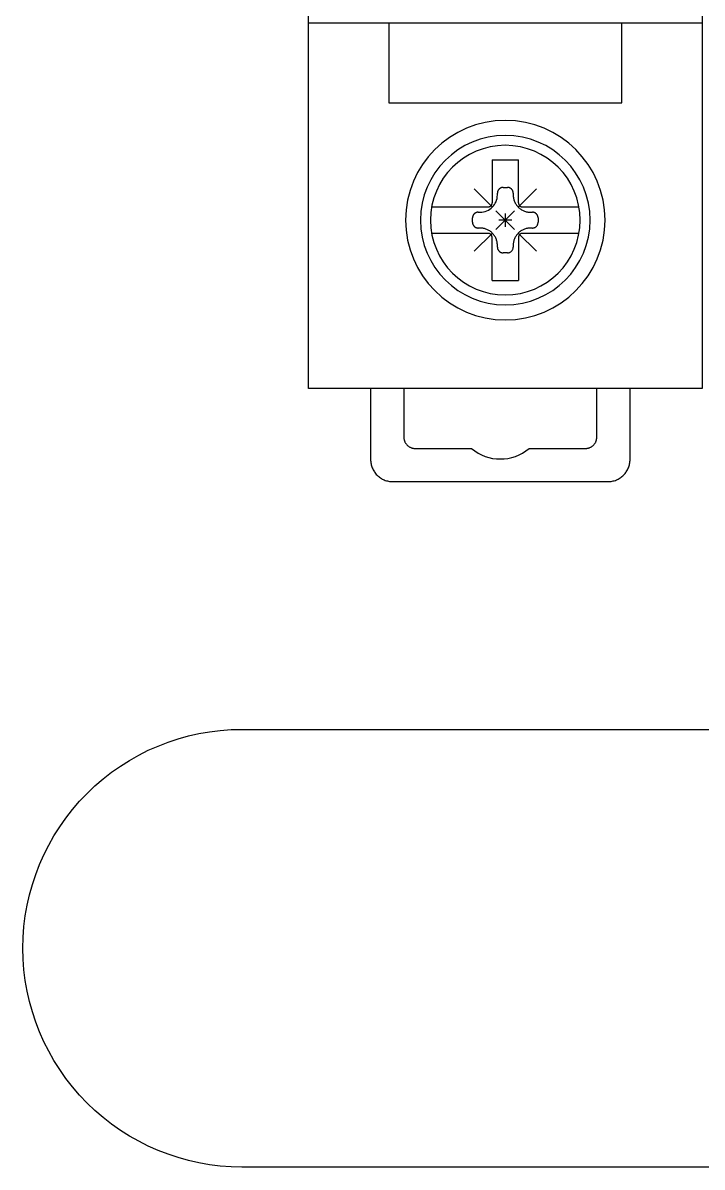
# Model space of a CAD drawing. Header units: millimetres. Extents: x 173893 to 258446, y -176540 to -123824.
# Drawn here: x 192770 to 192801, y -172873.9 to -172821.6 of the extents above; entities that cross this region are included whole.
import ezdxf

# ---------------------------------------------------------------- set-up
doc = ezdxf.new("R2010")
doc.units = ezdxf.units.MM
doc.header["$LTSCALE"] = 3

msp = doc.modelspace()

# ---------------------------------------------------------------- linework, layer by layer
for p, q in [((192783.023, -172838.335), (192783.023, -172758.854)), ((192800.995, -172758.854), (192800.995, -172838.335)), ((192783.023, -172821.629), (192800.995, -172821.629)), ((192786.693, -172821.629), (192786.693, -172825.274)), ((192797.324, -172825.274), (192797.324, -172821.629)), ((192786.693, -172825.274), (192797.324, -172825.274)), ((192791.09, -172826.176), (192790.654, -172826.289)), ((192791.543, -172826.107), (192791.09, -172826.176)), ((192792.009, -172826.084), (192791.543, -172826.107)), ((192792.474, -172826.107), (192792.009, -172826.084)), ((192792.009, -172826.084), (192792.009, -172826.084)), ((192792.927, -172826.176), (192792.474, -172826.107)), ((192793.363, -172826.289), (192792.927, -172826.176)), ((192789.837, -172826.634), (192789.461, -172826.862)), ((192790.235, -172826.442), (192789.837, -172826.634)), ((192790.654, -172826.289), (192790.235, -172826.442)), ((192792.009, -172826.767), (192791.613, -172826.787)), ((192792.404, -172826.787), (192792.009, -172826.767)), ((192792.009, -172826.767), (192792.009, -172826.767)), ((192793.782, -172826.442), (192793.363, -172826.289)), ((192794.18, -172826.634), (192793.782, -172826.442)), ((192794.556, -172826.862), (192794.18, -172826.634)), ((192789.11, -172827.124), (192788.787, -172827.418)), ((192789.461, -172826.862), (192789.11, -172827.124)), ((192790.162, -172827.235), (192789.843, -172827.429)), ((192790.501, -172827.072), (192790.162, -172827.235)), ((192790.857, -172826.941), (192790.501, -172827.072)), ((192791.228, -172826.846), (192790.857, -172826.941)), ((192791.32, -172827.292), (192790.992, -172827.377)), ((192791.613, -172826.787), (192791.228, -172826.846)), ((192791.659, -172827.241), (192791.32, -172827.292)), ((192792.009, -172827.223), (192791.659, -172827.241)), ((192792.358, -172827.241), (192792.009, -172827.223)), ((192792.009, -172827.223), (192792.009, -172827.223)), ((192792.697, -172827.292), (192792.358, -172827.241)), ((192792.789, -172826.846), (192792.404, -172826.787)), ((192793.025, -172827.377), (192792.697, -172827.292)), ((192793.16, -172826.941), (192792.789, -172826.846)), ((192793.516, -172827.072), (192793.16, -172826.941)), ((192793.854, -172827.235), (192793.516, -172827.072)), ((192794.174, -172827.429), (192793.854, -172827.235)), ((192794.907, -172827.124), (192794.556, -172826.862)), ((192795.23, -172827.418), (192794.907, -172827.124)), ((192788.493, -172827.742), (192788.23, -172828.093)), ((192788.787, -172827.418), (192788.493, -172827.742)), ((192789.545, -172827.652), (192789.27, -172827.902)), ((192789.843, -172827.429), (192789.545, -172827.652)), ((192790.098, -172827.807), (192789.835, -172828.003)), ((192790.38, -172827.635), (192790.098, -172827.807)), ((192790.678, -172827.492), (192790.38, -172827.635)), ((192790.992, -172827.377), (192790.678, -172827.492)), ((192793.339, -172827.492), (192793.025, -172827.377)), ((192793.637, -172827.635), (192793.339, -172827.492)), ((192793.919, -172827.807), (192793.637, -172827.635)), ((192794.182, -172828.003), (192793.919, -172827.807)), ((192794.472, -172827.652), (192794.174, -172827.429)), ((192794.747, -172827.902), (192794.472, -172827.652)), ((192795.524, -172827.742), (192795.23, -172827.418)), ((192795.787, -172828.093), (192795.524, -172827.742)), ((192788.23, -172828.093), (192788.002, -172828.468)), ((192789.02, -172828.177), (192788.797, -172828.475)), ((192789.27, -172827.902), (192789.02, -172828.177)), ((192789.592, -172828.224), (192789.372, -172828.466)), ((192789.835, -172828.003), (192789.592, -172828.224)), ((192791.405, -172827.882), (192791.405, -172829.854)), ((192791.405, -172827.882), (192792.612, -172827.882)), ((192792.612, -172829.854), (192792.612, -172827.882)), ((192794.425, -172828.224), (192794.182, -172828.003)), ((192794.645, -172828.466), (192794.425, -172828.224)), ((192794.997, -172828.177), (192794.747, -172827.902)), ((192795.22, -172828.475), (192794.997, -172828.177)), ((192796.015, -172828.468), (192795.787, -172828.093)), ((192788.002, -172828.468), (192787.81, -172828.867)), ((192788.603, -172828.794), (192788.44, -172829.133)), ((192788.797, -172828.475), (192788.603, -172828.794)), ((192789.175, -172828.729), (192789.004, -172829.011)), ((192789.372, -172828.466), (192789.175, -172828.729)), ((192794.842, -172828.729), (192794.645, -172828.466)), ((192795.013, -172829.011), (192794.842, -172828.729)), ((192795.414, -172828.794), (192795.22, -172828.475)), ((192795.577, -172829.133), (192795.414, -172828.794)), ((192796.207, -172828.867), (192796.015, -172828.468)), ((192787.657, -172829.285), (192787.545, -172829.722)), ((192787.81, -172828.867), (192787.657, -172829.285)), ((192788.44, -172829.133), (192788.31, -172829.488)), ((192788.86, -172829.31), (192788.745, -172829.624)), ((192789.004, -172829.011), (192788.86, -172829.31)), ((192790.586, -172829.218), (192791.405, -172830.037)), ((192791.648, -172829.38), (192791.647, -172829.393)), ((192791.649, -172829.367), (192791.648, -172829.38)), ((192791.652, -172829.355), (192791.649, -172829.367)), ((192791.654, -172829.342), (192791.652, -172829.355)), ((192791.658, -172829.33), (192791.654, -172829.342)), ((192791.662, -172829.317), (192791.658, -172829.33)), ((192791.667, -172829.306), (192791.662, -172829.317)), ((192791.672, -172829.294), (192791.667, -172829.306)), ((192791.677, -172829.282), (192791.672, -172829.294)), ((192791.684, -172829.271), (192791.677, -172829.282)), ((192791.691, -172829.26), (192791.684, -172829.271)), ((192791.698, -172829.25), (192791.691, -172829.26)), ((192791.706, -172829.24), (192791.698, -172829.25)), ((192791.714, -172829.23), (192791.706, -172829.24)), ((192791.724, -172829.221), (192791.714, -172829.23)), ((192791.733, -172829.211), (192791.724, -172829.221)), ((192791.724, -172829.221), (192791.724, -172829.221)), ((192791.743, -172829.203), (192791.733, -172829.211)), ((192791.753, -172829.195), (192791.743, -172829.203)), ((192791.763, -172829.188), (192791.753, -172829.195)), ((192791.774, -172829.181), (192791.763, -172829.188)), ((192791.785, -172829.174), (192791.774, -172829.181)), ((192791.797, -172829.169), (192791.785, -172829.174)), ((192791.809, -172829.164), (192791.797, -172829.169)), ((192791.821, -172829.159), (192791.809, -172829.164)), ((192791.833, -172829.155), (192791.821, -172829.159)), ((192791.845, -172829.151), (192791.833, -172829.155)), ((192791.858, -172829.149), (192791.845, -172829.151)), ((192791.87, -172829.146), (192791.858, -172829.149)), ((192791.883, -172829.145), (192791.87, -172829.146)), ((192791.896, -172829.144), (192791.883, -172829.145)), ((192791.909, -172829.144), (192791.896, -172829.144)), ((192791.909, -172829.144), (192791.909, -172829.144)), ((192791.909, -172829.144), (192792.108, -172829.144)), ((192792.121, -172829.144), (192792.108, -172829.144)), ((192792.134, -172829.145), (192792.121, -172829.144)), ((192792.147, -172829.146), (192792.134, -172829.145)), ((192792.16, -172829.149), (192792.147, -172829.146)), ((192792.172, -172829.151), (192792.16, -172829.149)), ((192792.184, -172829.155), (192792.172, -172829.151)), ((192792.197, -172829.159), (192792.184, -172829.155)), ((192792.209, -172829.164), (192792.197, -172829.159)), ((192792.22, -172829.169), (192792.209, -172829.164)), ((192792.232, -172829.174), (192792.22, -172829.169)), ((192792.243, -172829.181), (192792.232, -172829.174)), ((192792.254, -172829.188), (192792.243, -172829.181)), ((192792.264, -172829.195), (192792.254, -172829.188)), ((192792.275, -172829.203), (192792.264, -172829.195)), ((192792.284, -172829.211), (192792.275, -172829.203)), ((192792.294, -172829.221), (192792.284, -172829.211)), ((192792.303, -172829.23), (192792.294, -172829.221)), ((192792.294, -172829.221), (192792.294, -172829.221)), ((192792.311, -172829.24), (192792.303, -172829.23)), ((192792.319, -172829.25), (192792.311, -172829.24)), ((192792.327, -172829.26), (192792.319, -172829.25)), ((192792.333, -172829.271), (192792.327, -172829.26)), ((192792.34, -172829.282), (192792.333, -172829.271)), ((192792.345, -172829.294), (192792.34, -172829.282)), ((192792.351, -172829.306), (192792.345, -172829.294)), ((192792.355, -172829.317), (192792.351, -172829.306)), ((192792.359, -172829.33), (192792.355, -172829.317)), ((192792.363, -172829.342), (192792.359, -172829.33)), ((192792.366, -172829.355), (192792.363, -172829.342)), ((192792.368, -172829.367), (192792.366, -172829.355)), ((192792.369, -172829.38), (192792.368, -172829.367)), ((192792.37, -172829.393), (192792.369, -172829.38)), ((192792.612, -172830.037), (192793.431, -172829.218)), ((192795.157, -172829.31), (192795.013, -172829.011)), ((192795.272, -172829.624), (192795.157, -172829.31)), ((192795.707, -172829.488), (192795.577, -172829.133)), ((192796.36, -172829.285), (192796.207, -172828.867)), ((192796.472, -172829.722), (192796.36, -172829.285)), ((192787.545, -172829.722), (192787.476, -172830.174)), ((192788.214, -172829.86), (192788.156, -172830.244)), ((192788.31, -172829.488), (192788.214, -172829.86)), ((192788.745, -172829.624), (192788.661, -172829.951)), ((192791.391, -172829.925), (192791.397, -172829.908)), ((192791.397, -172829.908), (192791.402, -172829.891)), ((192791.402, -172829.891), (192791.404, -172829.873)), ((192791.404, -172829.873), (192791.405, -172829.854)), ((192791.512, -172829.931), (192791.551, -172829.866)), ((192791.551, -172829.866), (192791.585, -172829.797)), ((192791.585, -172829.797), (192791.611, -172829.725)), ((192791.611, -172829.725), (192791.631, -172829.649)), ((192791.631, -172829.649), (192791.642, -172829.571)), ((192791.642, -172829.571), (192791.647, -172829.491)), ((192791.647, -172829.393), (192791.647, -172829.406)), ((192791.647, -172829.491), (192791.647, -172829.406)), ((192792.371, -172829.406), (192792.37, -172829.393)), ((192792.371, -172829.406), (192792.371, -172829.491)), ((192792.371, -172829.406), (192792.371, -172829.406)), ((192792.371, -172829.491), (192792.371, -172829.491)), ((192792.371, -172829.491), (192792.372, -172829.53)), ((192792.372, -172829.53), (192792.374, -172829.568)), ((192792.374, -172829.568), (192792.379, -172829.607)), ((192792.379, -172829.607), (192792.386, -172829.645)), ((192792.386, -172829.645), (192792.394, -172829.682)), ((192792.394, -172829.682), (192792.405, -172829.72)), ((192792.405, -172829.72), (192792.417, -172829.756)), ((192792.417, -172829.756), (192792.431, -172829.792)), ((192792.431, -172829.792), (192792.446, -172829.827)), ((192792.446, -172829.827), (192792.463, -172829.861)), ((192792.463, -172829.861), (192792.482, -172829.895)), ((192792.482, -172829.895), (192792.503, -172829.927)), ((192792.612, -172829.854), (192792.612, -172829.854)), ((192792.612, -172829.854), (192792.612, -172829.863)), ((192792.612, -172829.863), (192792.613, -172829.872)), ((192792.613, -172829.872), (192792.614, -172829.881)), ((192792.614, -172829.881), (192792.615, -172829.89)), ((192792.615, -172829.89), (192792.617, -172829.899)), ((192792.617, -172829.899), (192792.62, -172829.907)), ((192792.62, -172829.907), (192792.622, -172829.916)), ((192795.356, -172829.951), (192795.272, -172829.624)), ((192795.803, -172829.86), (192795.707, -172829.488)), ((192795.861, -172830.244), (192795.803, -172829.86)), ((192796.541, -172830.174), (192796.472, -172829.722)), ((192787.476, -172830.174), (192787.452, -172830.64)), ((192788.156, -172830.244), (192788.136, -172830.64)), ((192788.609, -172830.291), (192788.591, -172830.64)), ((192788.661, -172829.951), (192788.609, -172830.291)), ((192788.645, -172830.037), (192791.223, -172830.037)), ((192790.537, -172830.428), (192790.532, -172830.44)), ((192790.543, -172830.417), (192790.537, -172830.428)), ((192790.549, -172830.405), (192790.543, -172830.417)), ((192790.556, -172830.395), (192790.549, -172830.405)), ((192790.563, -172830.384), (192790.556, -172830.395)), ((192790.572, -172830.374), (192790.563, -172830.384)), ((192790.58, -172830.364), (192790.572, -172830.374)), ((192790.589, -172830.355), (192790.58, -172830.364)), ((192790.598, -172830.346), (192790.589, -172830.355)), ((192790.589, -172830.355), (192790.589, -172830.355)), ((192790.608, -172830.337), (192790.598, -172830.346)), ((192790.618, -172830.329), (192790.608, -172830.337)), ((192790.629, -172830.322), (192790.618, -172830.329)), ((192790.64, -172830.315), (192790.629, -172830.322)), ((192790.651, -172830.309), (192790.64, -172830.315)), ((192790.662, -172830.303), (192790.651, -172830.309)), ((192790.674, -172830.298), (192790.662, -172830.303)), ((192790.686, -172830.293), (192790.674, -172830.298)), ((192790.698, -172830.289), (192790.686, -172830.293)), ((192790.71, -172830.286), (192790.698, -172830.289)), ((192790.723, -172830.283), (192790.71, -172830.286)), ((192790.736, -172830.281), (192790.723, -172830.283)), ((192790.749, -172830.279), (192790.736, -172830.281)), ((192790.761, -172830.278), (192790.749, -172830.279)), ((192790.775, -172830.278), (192790.761, -172830.278)), ((192790.775, -172830.278), (192790.859, -172830.278)), ((192790.775, -172830.278), (192790.775, -172830.278)), ((192790.859, -172830.278), (192790.94, -172830.274)), ((192790.859, -172830.278), (192790.859, -172830.278)), ((192790.94, -172830.274), (192791.018, -172830.262)), ((192791.018, -172830.262), (192791.093, -172830.242)), ((192791.093, -172830.242), (192791.166, -172830.216)), ((192791.166, -172830.216), (192791.234, -172830.183)), ((192791.223, -172830.037), (192791.242, -172830.036)), ((192791.223, -172830.037), (192791.223, -172830.037)), ((192791.234, -172830.183), (192791.299, -172830.143)), ((192791.242, -172830.036), (192791.26, -172830.033)), ((192791.26, -172830.033), (192791.277, -172830.028)), ((192791.277, -172830.028), (192791.294, -172830.022)), ((192791.294, -172830.022), (192791.31, -172830.014)), ((192791.299, -172830.143), (192791.36, -172830.098)), ((192791.31, -172830.014), (192791.325, -172830.005)), ((192791.325, -172830.005), (192791.339, -172829.995)), ((192791.339, -172829.995), (192791.352, -172829.983)), ((192791.352, -172829.983), (192791.363, -172829.97)), ((192791.36, -172830.098), (192791.416, -172830.047)), ((192791.363, -172829.97), (192791.374, -172829.956)), ((192791.374, -172829.956), (192791.383, -172829.941)), ((192791.383, -172829.941), (192791.391, -172829.925)), ((192791.416, -172830.047), (192791.467, -172829.991)), ((192791.467, -172829.991), (192791.512, -172829.931)), ((192791.582, -172831.067), (192792.435, -172830.213)), ((192791.582, -172830.213), (192792.435, -172831.067)), ((192792.009, -172830.338), (192792.009, -172830.942)), ((192792.503, -172829.927), (192792.525, -172829.959)), ((192792.525, -172829.959), (192792.549, -172829.99)), ((192792.549, -172829.99), (192792.574, -172830.019)), ((192792.574, -172830.019), (192792.601, -172830.047)), ((192792.601, -172830.047), (192792.601, -172830.047)), ((192792.601, -172830.047), (192792.63, -172830.074)), ((192792.622, -172829.916), (192792.626, -172829.924)), ((192792.626, -172829.924), (192792.629, -172829.932)), ((192792.629, -172829.932), (192792.633, -172829.94)), ((192792.63, -172830.074), (192792.659, -172830.1)), ((192792.633, -172829.94), (192792.638, -172829.948)), ((192792.638, -172829.948), (192792.642, -172829.955)), ((192792.642, -172829.955), (192792.648, -172829.963)), ((192792.648, -172829.963), (192792.653, -172829.97)), ((192792.653, -172829.97), (192792.659, -172829.977)), ((192792.659, -172829.977), (192792.665, -172829.983)), ((192792.659, -172830.1), (192792.689, -172830.123)), ((192792.665, -172829.983), (192792.665, -172829.983)), ((192792.665, -172829.983), (192792.672, -172829.989)), ((192792.672, -172829.989), (192792.679, -172829.995)), ((192792.679, -172829.995), (192792.686, -172830.001)), ((192792.686, -172830.001), (192792.693, -172830.006)), ((192792.689, -172830.123), (192792.721, -172830.146)), ((192792.693, -172830.006), (192792.7, -172830.011)), ((192792.7, -172830.011), (192792.708, -172830.015)), ((192792.708, -172830.015), (192792.716, -172830.019)), ((192792.716, -172830.019), (192792.724, -172830.023)), ((192792.721, -172830.146), (192792.754, -172830.166)), ((192792.724, -172830.023), (192792.733, -172830.026)), ((192792.733, -172830.026), (192792.741, -172830.029)), ((192792.741, -172830.029), (192792.75, -172830.031)), ((192792.75, -172830.031), (192792.758, -172830.033)), ((192792.754, -172830.166), (192792.787, -172830.185)), ((192792.758, -172830.033), (192792.767, -172830.035)), ((192792.767, -172830.035), (192792.776, -172830.036)), ((192792.776, -172830.036), (192792.785, -172830.036)), ((192792.785, -172830.036), (192792.794, -172830.037)), ((192792.787, -172830.185), (192792.821, -172830.202)), ((192792.794, -172830.037), (192795.372, -172830.037)), ((192792.821, -172830.202), (192792.857, -172830.218)), ((192792.857, -172830.218), (192792.892, -172830.232)), ((192792.892, -172830.232), (192792.929, -172830.244)), ((192792.929, -172830.244), (192792.966, -172830.254)), ((192792.966, -172830.254), (192793.004, -172830.263)), ((192793.004, -172830.263), (192793.042, -172830.269)), ((192793.042, -172830.269), (192793.08, -172830.274)), ((192793.08, -172830.274), (192793.119, -172830.277)), ((192793.119, -172830.277), (192793.158, -172830.278)), ((192793.158, -172830.278), (192793.243, -172830.278)), ((192793.256, -172830.278), (192793.243, -172830.278)), ((192793.269, -172830.279), (192793.256, -172830.278)), ((192793.281, -172830.281), (192793.269, -172830.279)), ((192793.294, -172830.283), (192793.281, -172830.281)), ((192793.307, -172830.286), (192793.294, -172830.283)), ((192793.319, -172830.289), (192793.307, -172830.286)), ((192793.331, -172830.293), (192793.319, -172830.289)), ((192793.343, -172830.298), (192793.331, -172830.293)), ((192793.355, -172830.303), (192793.343, -172830.298)), ((192793.366, -172830.309), (192793.355, -172830.303)), ((192793.377, -172830.315), (192793.366, -172830.309)), ((192793.388, -172830.322), (192793.377, -172830.315)), ((192793.399, -172830.329), (192793.388, -172830.322)), ((192793.409, -172830.337), (192793.399, -172830.329)), ((192793.419, -172830.346), (192793.409, -172830.337)), ((192793.428, -172830.355), (192793.419, -172830.346)), ((192793.437, -172830.364), (192793.428, -172830.355)), ((192793.428, -172830.355), (192793.428, -172830.355)), ((192793.446, -172830.374), (192793.437, -172830.364)), ((192793.454, -172830.384), (192793.446, -172830.374)), ((192793.461, -172830.395), (192793.454, -172830.384)), ((192793.468, -172830.405), (192793.461, -172830.395)), ((192793.474, -172830.417), (192793.468, -172830.405)), ((192793.48, -172830.428), (192793.474, -172830.417)), ((192793.485, -172830.44), (192793.48, -172830.428)), ((192795.408, -172830.291), (192795.356, -172829.951)), ((192795.426, -172830.64), (192795.408, -172830.291)), ((192795.881, -172830.64), (192795.861, -172830.244)), ((192796.565, -172830.64), (192796.541, -172830.174)), ((192787.452, -172830.64), (192787.452, -172830.64)), ((192787.452, -172830.64), (192787.476, -172831.106)), ((192788.136, -172830.64), (192788.136, -172830.64)), ((192788.136, -172830.64), (192788.156, -172831.036)), ((192788.591, -172830.64), (192788.591, -172830.64)), ((192788.591, -172830.64), (192788.609, -172830.99)), ((192790.513, -172830.514), (192790.512, -172830.527)), ((192790.512, -172830.527), (192790.512, -172830.54)), ((192790.512, -172830.74), (192790.512, -172830.54)), ((192790.512, -172830.74), (192790.512, -172830.74)), ((192790.512, -172830.74), (192790.512, -172830.753)), ((192790.512, -172830.753), (192790.513, -172830.766)), ((192790.515, -172830.502), (192790.513, -172830.514)), ((192790.513, -172830.766), (192790.515, -172830.779)), ((192790.517, -172830.489), (192790.515, -172830.502)), ((192790.515, -172830.779), (192790.517, -172830.791)), ((192790.52, -172830.476), (192790.517, -172830.489)), ((192790.517, -172830.791), (192790.52, -172830.804)), ((192790.523, -172830.464), (192790.52, -172830.476)), ((192790.52, -172830.804), (192790.523, -172830.816)), ((192790.527, -172830.452), (192790.523, -172830.464)), ((192790.523, -172830.816), (192790.527, -172830.828)), ((192790.532, -172830.44), (192790.527, -172830.452)), ((192790.527, -172830.828), (192790.532, -172830.84)), ((192790.532, -172830.84), (192790.537, -172830.852)), ((192790.537, -172830.852), (192790.543, -172830.863)), ((192790.543, -172830.863), (192790.549, -172830.875)), ((192790.549, -172830.875), (192790.556, -172830.886)), ((192790.556, -172830.886), (192790.563, -172830.896)), ((192790.563, -172830.896), (192790.572, -172830.906)), ((192790.572, -172830.906), (192790.58, -172830.916)), ((192790.58, -172830.916), (192790.589, -172830.926)), ((192790.589, -172830.926), (192790.589, -172830.926)), ((192790.589, -172830.926), (192790.598, -172830.934)), ((192790.598, -172830.934), (192790.608, -172830.943)), ((192790.608, -172830.943), (192790.618, -172830.951)), ((192790.618, -172830.951), (192790.629, -172830.958)), ((192792.31, -172830.64), (192791.707, -172830.64)), ((192793.389, -172830.957), (192793.41, -172830.942)), ((192793.41, -172830.942), (192793.428, -172830.925)), ((192793.428, -172830.925), (192793.445, -172830.907)), ((192793.445, -172830.907), (192793.46, -172830.887)), ((192793.46, -172830.887), (192793.473, -172830.865)), ((192793.473, -172830.865), (192793.485, -172830.842)), ((192793.49, -172830.452), (192793.485, -172830.44)), ((192793.485, -172830.842), (192793.493, -172830.818)), ((192793.494, -172830.464), (192793.49, -172830.452)), ((192793.493, -172830.818), (192793.5, -172830.793)), ((192793.497, -172830.476), (192793.494, -172830.464)), ((192793.5, -172830.489), (192793.497, -172830.476)), ((192793.502, -172830.502), (192793.5, -172830.489)), ((192793.5, -172830.793), (192793.504, -172830.767)), ((192793.504, -172830.514), (192793.502, -172830.502)), ((192793.505, -172830.527), (192793.504, -172830.514)), ((192793.504, -172830.767), (192793.505, -172830.74)), ((192793.505, -172830.54), (192793.505, -172830.527)), ((192793.505, -172830.54), (192793.505, -172830.54)), ((192793.505, -172830.54), (192793.505, -172830.74)), ((192795.408, -172830.99), (192795.426, -172830.64)), ((192795.426, -172830.64), (192795.426, -172830.64)), ((192795.861, -172831.036), (192795.881, -172830.64)), ((192795.881, -172830.64), (192795.881, -172830.64)), ((192796.541, -172831.106), (192796.565, -172830.64)), ((192796.565, -172830.64), (192796.565, -172830.64)), ((192787.476, -172831.106), (192787.545, -172831.558)), ((192788.156, -172831.036), (192788.214, -172831.421)), ((192788.214, -172831.421), (192788.31, -172831.792)), ((192788.609, -172830.99), (192788.661, -172831.329)), ((192791.223, -172831.244), (192788.645, -172831.244)), ((192788.661, -172831.329), (192788.745, -172831.656)), ((192790.586, -172832.063), (192791.405, -172831.244)), ((192790.629, -172830.958), (192790.64, -172830.965)), ((192790.64, -172830.965), (192790.651, -172830.971)), ((192790.651, -172830.971), (192790.662, -172830.977)), ((192790.662, -172830.977), (192790.674, -172830.982)), ((192790.674, -172830.982), (192790.686, -172830.987)), ((192790.686, -172830.987), (192790.698, -172830.991)), ((192790.698, -172830.991), (192790.71, -172830.994)), ((192790.71, -172830.994), (192790.723, -172830.997)), ((192790.723, -172830.997), (192790.736, -172830.999)), ((192790.736, -172830.999), (192790.749, -172831.001)), ((192790.749, -172831.001), (192790.761, -172831.002)), ((192790.761, -172831.002), (192790.775, -172831.002)), ((192790.859, -172831.002), (192790.775, -172831.002)), ((192790.898, -172831.003), (192790.859, -172831.002)), ((192790.937, -172831.006), (192790.898, -172831.003)), ((192790.975, -172831.011), (192790.937, -172831.006)), ((192791.014, -172831.018), (192790.975, -172831.011)), ((192791.051, -172831.026), (192791.014, -172831.018)), ((192791.088, -172831.036), (192791.051, -172831.026)), ((192791.125, -172831.048), (192791.088, -172831.036)), ((192791.161, -172831.062), (192791.125, -172831.048)), ((192791.196, -172831.078), (192791.161, -172831.062)), ((192791.23, -172831.095), (192791.196, -172831.078)), ((192791.232, -172831.244), (192791.223, -172831.244)), ((192791.263, -172831.114), (192791.23, -172831.095)), ((192791.241, -172831.245), (192791.232, -172831.244)), ((192791.25, -172831.246), (192791.241, -172831.245)), ((192791.259, -172831.247), (192791.25, -172831.246)), ((192791.267, -172831.249), (192791.259, -172831.247)), ((192791.296, -172831.135), (192791.263, -172831.114)), ((192791.276, -172831.252), (192791.267, -172831.249)), ((192791.284, -172831.254), (192791.276, -172831.252)), ((192791.293, -172831.258), (192791.284, -172831.254)), ((192791.301, -172831.261), (192791.293, -172831.258)), ((192791.328, -172831.157), (192791.296, -172831.135)), ((192791.309, -172831.265), (192791.301, -172831.261)), ((192791.316, -172831.269), (192791.309, -172831.265)), ((192791.324, -172831.274), (192791.316, -172831.269)), ((192791.331, -172831.279), (192791.324, -172831.274)), ((192791.358, -172831.181), (192791.328, -172831.157)), ((192791.338, -172831.285), (192791.331, -172831.279)), ((192791.345, -172831.291), (192791.338, -172831.285)), ((192791.352, -172831.297), (192791.345, -172831.291)), ((192791.358, -172831.304), (192791.352, -172831.297)), ((192791.352, -172831.297), (192791.352, -172831.297)), ((192791.388, -172831.206), (192791.358, -172831.181)), ((192791.364, -172831.31), (192791.358, -172831.304)), ((192791.369, -172831.317), (192791.364, -172831.31)), ((192791.375, -172831.325), (192791.369, -172831.317)), ((192791.379, -172831.332), (192791.375, -172831.325)), ((192791.384, -172831.34), (192791.379, -172831.332)), ((192791.388, -172831.348), (192791.384, -172831.34)), ((192791.416, -172831.233), (192791.388, -172831.206)), ((192791.391, -172831.356), (192791.388, -172831.348)), ((192791.395, -172831.364), (192791.391, -172831.356)), ((192791.397, -172831.373), (192791.395, -172831.364)), ((192791.4, -172831.381), (192791.397, -172831.373)), ((192791.402, -172831.39), (192791.4, -172831.381)), ((192791.403, -172831.399), (192791.402, -172831.39)), ((192791.404, -172831.408), (192791.403, -172831.399)), ((192791.405, -172831.417), (192791.404, -172831.408)), ((192791.405, -172831.426), (192791.405, -172831.417)), ((192791.405, -172831.426), (192791.405, -172831.426)), ((192791.405, -172833.398), (192791.405, -172831.426)), ((192791.443, -172831.261), (192791.416, -172831.233)), ((192791.416, -172831.233), (192791.416, -172831.233)), ((192791.468, -172831.291), (192791.443, -172831.261)), ((192791.492, -172831.321), (192791.468, -172831.291)), ((192791.514, -172831.353), (192791.492, -172831.321)), ((192791.535, -172831.385), (192791.514, -172831.353)), ((192791.554, -172831.419), (192791.535, -172831.385)), ((192791.571, -172831.453), (192791.554, -172831.419)), ((192791.587, -172831.488), (192791.571, -172831.453)), ((192792.446, -172831.453), (192792.431, -172831.488)), ((192792.463, -172831.419), (192792.446, -172831.453)), ((192792.482, -172831.385), (192792.463, -172831.419)), ((192792.503, -172831.353), (192792.482, -172831.385)), ((192792.525, -172831.321), (192792.503, -172831.353)), ((192792.549, -172831.291), (192792.525, -172831.321)), ((192792.574, -172831.261), (192792.549, -172831.291)), ((192792.601, -172831.233), (192792.574, -172831.261)), ((192792.63, -172831.206), (192792.601, -172831.233)), ((192792.601, -172831.233), (192792.601, -172831.233)), ((192792.612, -172831.244), (192793.431, -172832.063)), ((192792.613, -172831.408), (192792.612, -172831.417)), ((192792.612, -172831.417), (192792.612, -172831.426)), ((192792.612, -172831.426), (192792.612, -172833.398)), ((192792.614, -172831.399), (192792.613, -172831.408)), ((192792.615, -172831.39), (192792.614, -172831.399)), ((192792.617, -172831.381), (192792.615, -172831.39)), ((192792.62, -172831.373), (192792.617, -172831.381)), ((192792.622, -172831.364), (192792.62, -172831.373)), ((192792.626, -172831.356), (192792.622, -172831.364)), ((192792.629, -172831.348), (192792.626, -172831.356)), ((192792.633, -172831.34), (192792.629, -172831.348)), ((192792.659, -172831.181), (192792.63, -172831.206)), ((192792.638, -172831.332), (192792.633, -172831.34)), ((192792.642, -172831.325), (192792.638, -172831.332)), ((192792.648, -172831.317), (192792.642, -172831.325)), ((192792.653, -172831.31), (192792.648, -172831.317)), ((192792.659, -172831.304), (192792.653, -172831.31)), ((192792.689, -172831.157), (192792.659, -172831.181)), ((192792.665, -172831.297), (192792.659, -172831.304)), ((192792.672, -172831.291), (192792.665, -172831.297)), ((192792.665, -172831.297), (192792.665, -172831.297)), ((192792.679, -172831.285), (192792.672, -172831.291)), ((192792.686, -172831.279), (192792.679, -172831.285)), ((192792.693, -172831.274), (192792.686, -172831.279)), ((192792.721, -172831.135), (192792.689, -172831.157)), ((192792.7, -172831.269), (192792.693, -172831.274)), ((192792.708, -172831.265), (192792.7, -172831.269)), ((192792.716, -172831.261), (192792.708, -172831.265)), ((192792.724, -172831.258), (192792.716, -172831.261)), ((192792.754, -172831.114), (192792.721, -172831.135)), ((192792.733, -172831.254), (192792.724, -172831.258)), ((192792.741, -172831.252), (192792.733, -172831.254)), ((192792.75, -172831.249), (192792.741, -172831.252)), ((192792.758, -172831.247), (192792.75, -172831.249)), ((192792.787, -172831.095), (192792.754, -172831.114)), ((192792.767, -172831.246), (192792.758, -172831.247)), ((192792.776, -172831.245), (192792.767, -172831.246)), ((192792.785, -172831.244), (192792.776, -172831.245)), ((192792.794, -172831.244), (192792.785, -172831.244)), ((192792.821, -172831.078), (192792.787, -172831.095)), ((192792.794, -172831.244), (192792.794, -172831.244)), ((192795.372, -172831.244), (192792.794, -172831.244)), ((192792.857, -172831.062), (192792.821, -172831.078)), ((192792.892, -172831.048), (192792.857, -172831.062)), ((192792.929, -172831.036), (192792.892, -172831.048)), ((192792.966, -172831.026), (192792.929, -172831.036)), ((192793.004, -172831.018), (192792.966, -172831.026)), ((192793.042, -172831.011), (192793.004, -172831.018)), ((192793.08, -172831.006), (192793.042, -172831.011)), ((192793.119, -172831.003), (192793.08, -172831.006)), ((192793.158, -172831.002), (192793.119, -172831.003)), ((192793.243, -172831.002), (192793.158, -172831.002)), ((192793.158, -172831.002), (192793.158, -172831.002)), ((192793.243, -172831.002), (192793.269, -172831.001)), ((192793.243, -172831.002), (192793.243, -172831.002)), ((192793.269, -172831.001), (192793.296, -172830.997)), ((192793.296, -172830.997), (192793.321, -172830.99)), ((192793.321, -172830.99), (192793.345, -172830.982)), ((192793.345, -172830.982), (192793.368, -172830.97)), ((192793.368, -172830.97), (192793.389, -172830.957)), ((192795.272, -172831.656), (192795.356, -172831.329)), ((192795.356, -172831.329), (192795.408, -172830.99)), ((192795.707, -172831.792), (192795.803, -172831.421)), ((192795.803, -172831.421), (192795.861, -172831.036)), ((192796.472, -172831.558), (192796.541, -172831.106)), ((192787.545, -172831.558), (192787.657, -172831.995)), ((192787.657, -172831.995), (192787.81, -172832.414)), ((192788.31, -172831.792), (192788.44, -172832.148)), ((192788.745, -172831.656), (192788.86, -172831.97)), ((192788.86, -172831.97), (192789.004, -172832.269)), ((192791.6, -172831.524), (192791.587, -172831.488)), ((192791.612, -172831.561), (192791.6, -172831.524)), ((192791.623, -172831.598), (192791.612, -172831.561)), ((192791.631, -172831.635), (192791.623, -172831.598)), ((192791.638, -172831.673), (192791.631, -172831.635)), ((192791.643, -172831.712), (192791.638, -172831.673)), ((192791.646, -172831.751), (192791.643, -172831.712)), ((192791.647, -172831.79), (192791.646, -172831.751)), ((192791.647, -172831.874), (192791.647, -172831.79)), ((192791.647, -172831.79), (192791.647, -172831.79)), ((192791.647, -172831.874), (192791.647, -172831.874)), ((192791.647, -172831.874), (192791.647, -172831.887)), ((192791.647, -172831.887), (192791.648, -172831.9)), ((192791.648, -172831.9), (192791.649, -172831.913)), ((192791.649, -172831.913), (192791.652, -172831.926)), ((192791.652, -172831.926), (192791.654, -172831.938)), ((192791.654, -172831.938), (192791.658, -172831.95)), ((192791.658, -172831.95), (192791.662, -172831.963)), ((192791.662, -172831.963), (192791.667, -172831.975)), ((192791.667, -172831.975), (192791.672, -172831.986)), ((192791.672, -172831.986), (192791.677, -172831.998)), ((192791.677, -172831.998), (192791.684, -172832.009)), ((192792.326, -172832.021), (192792.339, -172831.999)), ((192792.339, -172831.999), (192792.35, -172831.976)), ((192792.35, -172831.976), (192792.359, -172831.952)), ((192792.359, -172831.952), (192792.365, -172831.927)), ((192792.365, -172831.927), (192792.369, -172831.901)), ((192792.369, -172831.901), (192792.371, -172831.874)), ((192792.372, -172831.751), (192792.371, -172831.79)), ((192792.371, -172831.79), (192792.371, -172831.874)), ((192792.374, -172831.712), (192792.372, -172831.751)), ((192792.379, -172831.673), (192792.374, -172831.712)), ((192792.386, -172831.635), (192792.379, -172831.673)), ((192792.394, -172831.598), (192792.386, -172831.635)), ((192792.405, -172831.561), (192792.394, -172831.598)), ((192792.417, -172831.524), (192792.405, -172831.561)), ((192792.431, -172831.488), (192792.417, -172831.524)), ((192795.013, -172832.269), (192795.157, -172831.97)), ((192795.157, -172831.97), (192795.272, -172831.656)), ((192795.577, -172832.148), (192795.707, -172831.792)), ((192796.207, -172832.414), (192796.36, -172831.995)), ((192796.36, -172831.995), (192796.472, -172831.558)), ((192787.81, -172832.414), (192788.002, -172832.812)), ((192788.44, -172832.148), (192788.603, -172832.486)), ((192788.603, -172832.486), (192788.797, -172832.805)), ((192789.004, -172832.269), (192789.175, -172832.551)), ((192791.684, -172832.009), (192791.691, -172832.02)), ((192791.691, -172832.02), (192791.698, -172832.03)), ((192791.698, -172832.03), (192791.706, -172832.041)), ((192791.706, -172832.041), (192791.714, -172832.05)), ((192791.714, -172832.05), (192791.724, -172832.06)), ((192791.724, -172832.06), (192791.724, -172832.06)), ((192791.724, -172832.06), (192791.733, -172832.069)), ((192791.733, -172832.069), (192791.743, -172832.077)), ((192791.743, -172832.077), (192791.753, -172832.085)), ((192791.753, -172832.085), (192791.763, -172832.093)), ((192791.763, -172832.093), (192791.774, -172832.099)), ((192791.774, -172832.099), (192791.785, -172832.106)), ((192791.785, -172832.106), (192791.797, -172832.111)), ((192791.797, -172832.111), (192791.809, -172832.117)), ((192791.809, -172832.117), (192791.821, -172832.121)), ((192791.821, -172832.121), (192791.833, -172832.125)), ((192791.833, -172832.125), (192791.845, -172832.129)), ((192791.845, -172832.129), (192791.858, -172832.132)), ((192791.858, -172832.132), (192791.87, -172832.134)), ((192791.87, -172832.134), (192791.883, -172832.135)), ((192791.883, -172832.135), (192791.896, -172832.136)), ((192791.896, -172832.136), (192791.909, -172832.137)), ((192792.108, -172832.137), (192791.909, -172832.137)), ((192792.108, -172832.137), (192792.135, -172832.135)), ((192792.108, -172832.137), (192792.108, -172832.137)), ((192792.135, -172832.135), (192792.161, -172832.131)), ((192792.161, -172832.131), (192792.186, -172832.125)), ((192792.186, -172832.125), (192792.21, -172832.116)), ((192792.21, -172832.116), (192792.233, -172832.105)), ((192792.233, -172832.105), (192792.255, -172832.092)), ((192792.255, -172832.092), (192792.275, -172832.077)), ((192792.275, -172832.077), (192792.294, -172832.06)), ((192792.294, -172832.06), (192792.311, -172832.041)), ((192792.311, -172832.041), (192792.326, -172832.021)), ((192794.842, -172832.551), (192795.013, -172832.269)), ((192795.22, -172832.805), (192795.414, -172832.486)), ((192795.414, -172832.486), (192795.577, -172832.148)), ((192796.015, -172832.812), (192796.207, -172832.414)), ((192788.002, -172832.812), (192788.23, -172833.187)), ((192788.797, -172832.805), (192789.02, -172833.104)), ((192789.175, -172832.551), (192789.372, -172832.814)), ((192789.372, -172832.814), (192789.592, -172833.057)), ((192794.425, -172833.057), (192794.645, -172832.814)), ((192794.645, -172832.814), (192794.842, -172832.551)), ((192794.997, -172833.104), (192795.22, -172832.805)), ((192795.787, -172833.188), (192796.015, -172832.812)), ((192788.23, -172833.187), (192788.493, -172833.538)), ((192788.493, -172833.538), (192788.787, -172833.862)), ((192789.02, -172833.104), (192789.27, -172833.379)), ((192789.27, -172833.379), (192789.545, -172833.629)), ((192789.592, -172833.057), (192789.835, -172833.277)), ((192789.835, -172833.277), (192790.098, -172833.474)), ((192790.098, -172833.474), (192790.38, -172833.645)), ((192791.405, -172833.398), (192792.612, -172833.398)), ((192793.637, -172833.645), (192793.919, -172833.474)), ((192793.919, -172833.474), (192794.182, -172833.277)), ((192794.182, -172833.277), (192794.425, -172833.057)), ((192794.472, -172833.629), (192794.747, -172833.379)), ((192794.747, -172833.379), (192794.997, -172833.104)), ((192795.23, -172833.862), (192795.524, -172833.538)), ((192795.524, -172833.538), (192795.787, -172833.188)), ((192788.787, -172833.862), (192789.11, -172834.156)), ((192789.545, -172833.629), (192789.843, -172833.852)), ((192789.843, -172833.852), (192790.162, -172834.045)), ((192790.162, -172834.045), (192790.501, -172834.209)), ((192790.38, -172833.645), (192790.678, -172833.789)), ((192790.678, -172833.789), (192790.992, -172833.904)), ((192790.992, -172833.904), (192791.32, -172833.988)), ((192791.32, -172833.988), (192791.659, -172834.04)), ((192791.659, -172834.04), (192792.009, -172834.057)), ((192792.009, -172834.057), (192792.358, -172834.04)), ((192792.009, -172834.057), (192792.009, -172834.057)), ((192792.358, -172834.04), (192792.697, -172833.988)), ((192792.697, -172833.988), (192793.025, -172833.904)), ((192793.025, -172833.904), (192793.339, -172833.789)), ((192793.339, -172833.789), (192793.637, -172833.645)), ((192793.516, -172834.209), (192793.854, -172834.045)), ((192793.854, -172834.045), (192794.174, -172833.852)), ((192794.174, -172833.852), (192794.472, -172833.629)), ((192794.907, -172834.156), (192795.23, -172833.862)), ((192789.11, -172834.156), (192789.461, -172834.418)), ((192789.461, -172834.418), (192789.837, -172834.646)), ((192790.501, -172834.209), (192790.857, -172834.339)), ((192790.857, -172834.339), (192791.228, -172834.434)), ((192791.228, -172834.434), (192791.613, -172834.493)), ((192791.613, -172834.493), (192792.009, -172834.513)), ((192792.009, -172834.513), (192792.404, -172834.493)), ((192792.009, -172834.513), (192792.009, -172834.513)), ((192792.404, -172834.493), (192792.789, -172834.434)), ((192792.789, -172834.434), (192793.16, -172834.339)), ((192793.16, -172834.339), (192793.516, -172834.209)), ((192794.18, -172834.646), (192794.556, -172834.418)), ((192794.556, -172834.418), (192794.907, -172834.156)), ((192789.837, -172834.646), (192790.235, -172834.838)), ((192790.235, -172834.838), (192790.654, -172834.991)), ((192790.654, -172834.991), (192791.09, -172835.104)), ((192791.09, -172835.104), (192791.543, -172835.173)), ((192792.474, -172835.173), (192792.927, -172835.104)), ((192792.927, -172835.104), (192793.363, -172834.992)), ((192793.363, -172834.992), (192793.782, -172834.838)), ((192793.782, -172834.838), (192794.18, -172834.646)), ((192791.543, -172835.173), (192792.009, -172835.197)), ((192792.009, -172835.197), (192792.474, -172835.173)), ((192792.009, -172835.197), (192792.009, -172835.197)), ((192800.995, -172838.335), (192783.023, -172838.335)), ((192785.858, -172838.335), (192785.858, -172841.575)), ((192787.376, -172838.335), (192787.376, -172840.563)), ((192796.185, -172840.563), (192796.185, -172838.335)), ((192797.704, -172841.575), (192797.704, -172838.335)), ((192787.376, -172840.563), (192787.376, -172840.563)), ((192787.376, -172840.563), (192787.377, -172840.588)), ((192787.377, -172840.588), (192787.379, -172840.613)), ((192787.379, -172840.613), (192787.382, -172840.637)), ((192787.382, -172840.637), (192787.386, -172840.662)), ((192787.386, -172840.662), (192787.392, -172840.686)), ((192787.392, -172840.686), (192787.398, -172840.71)), ((192787.398, -172840.71), (192787.406, -172840.733)), ((192787.406, -172840.733), (192787.415, -172840.756)), ((192787.415, -172840.756), (192787.425, -172840.779)), ((192787.425, -172840.779), (192787.436, -172840.801)), ((192787.436, -172840.801), (192787.448, -172840.823)), ((192787.448, -172840.823), (192787.461, -172840.844)), ((192787.461, -172840.844), (192787.476, -172840.864)), ((192787.476, -172840.864), (192787.491, -172840.883)), ((192787.491, -172840.883), (192787.507, -172840.902)), ((192796.054, -172840.902), (192796.07, -172840.883)), ((192796.07, -172840.883), (192796.086, -172840.864)), ((192796.086, -172840.864), (192796.1, -172840.844)), ((192796.1, -172840.844), (192796.113, -172840.823)), ((192796.113, -172840.823), (192796.125, -172840.801)), ((192796.125, -172840.801), (192796.137, -172840.779)), ((192796.137, -172840.779), (192796.147, -172840.756)), ((192796.147, -172840.756), (192796.155, -172840.733)), ((192796.155, -172840.733), (192796.163, -172840.71)), ((192796.163, -172840.71), (192796.17, -172840.686)), ((192796.17, -172840.686), (192796.175, -172840.662)), ((192796.175, -172840.662), (192796.18, -172840.637)), ((192796.18, -172840.637), (192796.183, -172840.613)), ((192796.183, -172840.613), (192796.184, -172840.588)), ((192796.184, -172840.588), (192796.185, -172840.563)), ((192787.507, -172840.902), (192787.525, -172840.921)), ((192787.525, -172840.921), (192787.525, -172840.921)), ((192787.525, -172840.921), (192787.543, -172840.938)), ((192787.543, -172840.938), (192787.562, -172840.954)), ((192787.562, -172840.954), (192787.581, -172840.969)), ((192787.581, -172840.969), (192787.602, -172840.984)), ((192787.602, -172840.984), (192787.623, -172840.997)), ((192787.623, -172840.997), (192787.644, -172841.009)), ((192787.644, -172841.009), (192787.666, -172841.02)), ((192787.666, -172841.02), (192787.689, -172841.03)), ((192787.689, -172841.03), (192787.712, -172841.039)), ((192787.712, -172841.039), (192787.735, -172841.047)), ((192787.735, -172841.047), (192787.759, -172841.054)), ((192787.759, -172841.054), (192787.783, -172841.059)), ((192787.783, -172841.059), (192787.808, -172841.063)), ((192787.808, -172841.063), (192787.833, -172841.066)), ((192787.833, -172841.066), (192787.858, -172841.068)), ((192787.858, -172841.068), (192787.883, -172841.069)), ((192787.883, -172841.069), (192790.467, -172841.069)), ((192790.467, -172841.069), (192790.467, -172841.069)), ((192790.467, -172841.069), (192790.613, -172841.182)), ((192790.613, -172841.182), (192790.766, -172841.281)), ((192790.766, -172841.281), (192790.925, -172841.364)), ((192790.925, -172841.364), (192791.09, -172841.432)), ((192792.471, -172841.432), (192792.636, -172841.364)), ((192792.636, -172841.364), (192792.795, -172841.281)), ((192792.795, -172841.281), (192792.949, -172841.182)), ((192792.949, -172841.182), (192793.095, -172841.069)), ((192793.095, -172841.069), (192795.679, -172841.069)), ((192795.679, -172841.069), (192795.704, -172841.068)), ((192795.679, -172841.069), (192795.679, -172841.069)), ((192795.704, -172841.068), (192795.729, -172841.066)), ((192795.729, -172841.066), (192795.754, -172841.063)), ((192795.754, -172841.063), (192795.778, -172841.059)), ((192795.778, -172841.059), (192795.802, -172841.054)), ((192795.802, -172841.054), (192795.826, -172841.047)), ((192795.826, -172841.047), (192795.85, -172841.039)), ((192795.85, -172841.039), (192795.873, -172841.03)), ((192795.873, -172841.03), (192795.895, -172841.02)), ((192795.895, -172841.02), (192795.917, -172841.009)), ((192795.917, -172841.009), (192795.939, -172840.997)), ((192795.939, -172840.997), (192795.96, -172840.984)), ((192795.96, -172840.984), (192795.98, -172840.969)), ((192795.98, -172840.969), (192796, -172840.954)), ((192796, -172840.954), (192796.019, -172840.938)), ((192796.019, -172840.938), (192796.037, -172840.921)), ((192796.037, -172840.921), (192796.054, -172840.902)), ((192796.037, -172840.921), (192796.037, -172840.921)), ((192785.858, -172841.575), (192785.858, -172841.575)), ((192785.858, -172841.575), (192785.859, -172841.625)), ((192785.859, -172841.625), (192785.863, -172841.675)), ((192785.863, -172841.675), (192785.869, -172841.725)), ((192785.869, -172841.725), (192785.877, -172841.774)), ((192785.877, -172841.774), (192785.888, -172841.822)), ((192785.888, -172841.822), (192785.901, -172841.87)), ((192785.901, -172841.87), (192785.917, -172841.916)), ((192785.917, -172841.916), (192785.935, -172841.963)), ((192791.09, -172841.432), (192791.259, -172841.485)), ((192791.259, -172841.485), (192791.431, -172841.523)), ((192791.431, -172841.523), (192791.605, -172841.545)), ((192791.605, -172841.545), (192791.781, -172841.553)), ((192791.781, -172841.553), (192791.956, -172841.545)), ((192791.956, -172841.545), (192792.13, -172841.523)), ((192792.13, -172841.523), (192792.302, -172841.485)), ((192792.302, -172841.485), (192792.471, -172841.432)), ((192797.627, -172841.963), (192797.645, -172841.916)), ((192797.645, -172841.916), (192797.66, -172841.87)), ((192797.66, -172841.87), (192797.673, -172841.822)), ((192797.673, -172841.822), (192797.684, -172841.774)), ((192797.684, -172841.774), (192797.693, -172841.725)), ((192797.693, -172841.725), (192797.699, -172841.675)), ((192797.699, -172841.675), (192797.703, -172841.625)), ((192797.703, -172841.625), (192797.704, -172841.575)), ((192785.935, -172841.963), (192785.955, -172842.008)), ((192785.955, -172842.008), (192785.977, -172842.052)), ((192785.977, -172842.052), (192786.001, -172842.095)), ((192786.001, -172842.095), (192786.028, -172842.137)), ((192786.028, -172842.137), (192786.056, -172842.177)), ((192786.056, -172842.177), (192786.087, -172842.217)), ((192786.087, -172842.217), (192786.119, -172842.255)), ((192786.119, -172842.255), (192786.154, -172842.291)), ((192786.154, -172842.291), (192786.154, -172842.291)), ((192786.154, -172842.291), (192786.19, -172842.326)), ((192786.19, -172842.326), (192786.228, -172842.358)), ((192786.228, -172842.358), (192786.268, -172842.389)), ((192786.268, -172842.389), (192786.308, -172842.418)), ((192786.308, -172842.418), (192786.35, -172842.444)), ((192786.35, -172842.444), (192786.393, -172842.468)), ((192797.168, -172842.468), (192797.211, -172842.444)), ((192797.211, -172842.444), (192797.253, -172842.418)), ((192797.253, -172842.418), (192797.294, -172842.389)), ((192797.294, -172842.389), (192797.333, -172842.358)), ((192797.333, -172842.358), (192797.371, -172842.326)), ((192797.371, -172842.326), (192797.407, -172842.291)), ((192797.407, -172842.291), (192797.442, -172842.255)), ((192797.407, -172842.291), (192797.407, -172842.291)), ((192797.442, -172842.255), (192797.475, -172842.217)), ((192797.475, -172842.217), (192797.505, -172842.177)), ((192797.505, -172842.177), (192797.534, -172842.137)), ((192797.534, -172842.137), (192797.56, -172842.095)), ((192797.56, -172842.095), (192797.585, -172842.052)), ((192797.585, -172842.052), (192797.607, -172842.008)), ((192797.607, -172842.008), (192797.627, -172841.963)), ((192786.393, -172842.468), (192786.437, -172842.491)), ((192786.437, -172842.491), (192786.483, -172842.511)), ((192786.483, -172842.511), (192786.529, -172842.528)), ((192786.529, -172842.528), (192786.576, -172842.544)), ((192786.576, -172842.544), (192786.623, -172842.557)), ((192786.623, -172842.557), (192786.672, -172842.568)), ((192786.672, -172842.568), (192786.72, -172842.577)), ((192786.72, -172842.577), (192786.77, -172842.583)), ((192786.77, -172842.583), (192786.82, -172842.586)), ((192786.82, -172842.586), (192786.87, -172842.588)), ((192786.87, -172842.588), (192796.691, -172842.588)), ((192796.691, -172842.588), (192796.742, -172842.586)), ((192796.691, -172842.588), (192796.691, -172842.588)), ((192796.742, -172842.586), (192796.791, -172842.583)), ((192796.791, -172842.583), (192796.841, -172842.577)), ((192796.841, -172842.577), (192796.89, -172842.568)), ((192796.89, -172842.568), (192796.938, -172842.557)), ((192796.938, -172842.557), (192796.986, -172842.544)), ((192796.986, -172842.544), (192797.033, -172842.528)), ((192797.033, -172842.528), (192797.079, -172842.511)), ((192797.079, -172842.511), (192797.124, -172842.491)), ((192797.124, -172842.491), (192797.168, -172842.468))]:
    msp.add_line(p, q)
msp.add_lwpolyline([(192779.981, -172853.904), (192839.981, -172853.904, -0.414214), (192849.981, -172863.904), (192849.981, -172863.904, -0.414214), (192839.981, -172873.904), (192779.981, -172873.904, -0.414214), (192769.981, -172863.904), (192769.981, -172863.904, -0.414214)], format="xyb", close=True)

doc.saveas('drawing.dxf')
